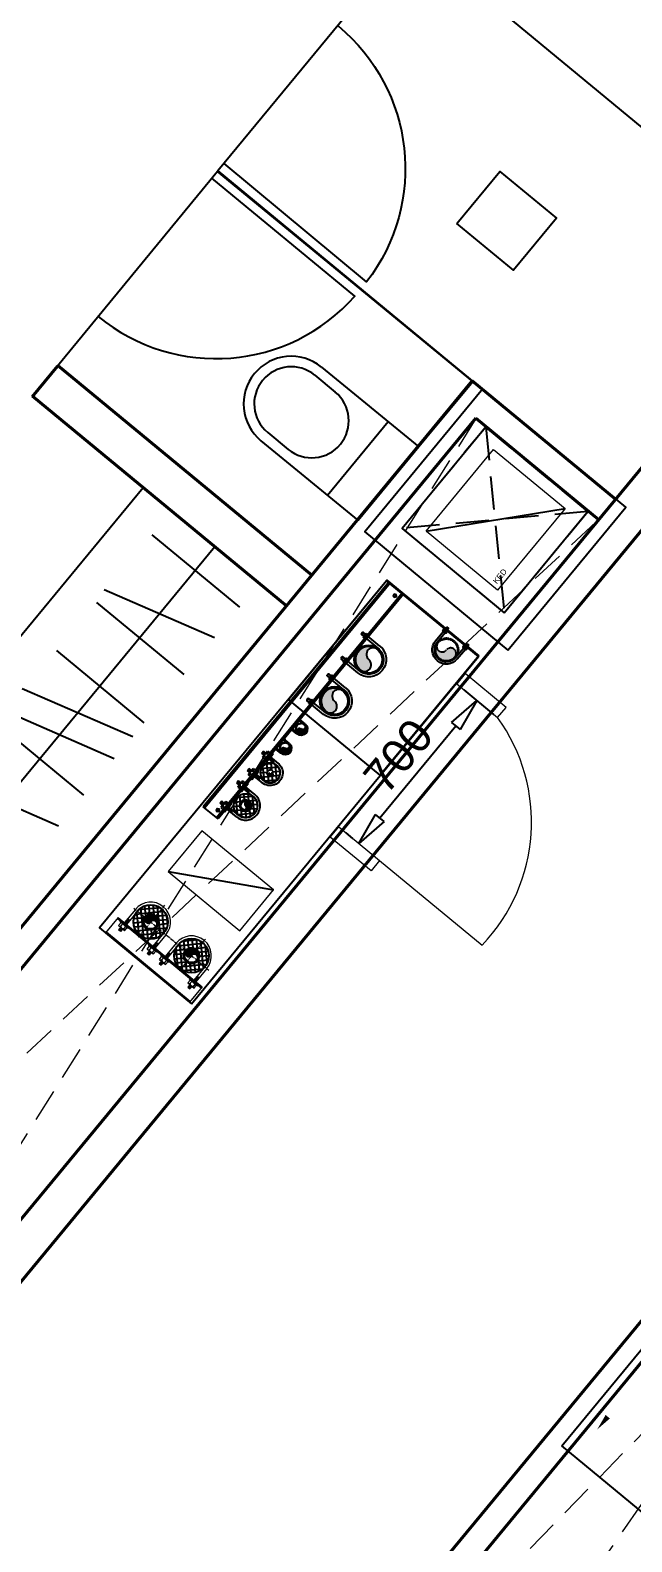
# Model space of a CAD drawing. Header units: millimetres. Extents: x -361681467 to 361175952, y -1292982 to 1550216.
# Drawn here: x -98962 to -96691, y 114625 to 120331 of the extents above; entities that cross this region are included whole.
import ezdxf

# ---------------------------------------------------------------- set-up
doc = ezdxf.new("R2010")
doc.units = ezdxf.units.MM
doc.header["$MEASUREMENT"] = 0
doc.set_wipeout_variables(frame=1)
for name, pattern in [('ACAD_ISO14W100', [24, 12, -3, 0, -3, 0, -3, 0, -3]), ('CENTER', [2, 1.25, -0.25, 0.25, -0.25]), ('COLD_WATER', [10.5, 6.5, -2, 0, -2]), ('HIDDEN', [0.375, 0.25, -0.125]), ('VENT', [3, 2, -1])]:
    doc.linetypes.add(name, pattern=pattern)
for name, color, linetype in [('A-_FURN----_E-_N', 251, 'Continuous'), ('A-DRAIN', 251, 'Continuous'), ('KT-Tuong', 1, 'Continuous'), ('M-CHILLEDWTR-35CHW', 63, 'CHW'), ('M-GENERAL-15', 6, 'Continuous'), ('MEP-00-GENERAL-15', 6, 'Continuous'), ('MEP-H-N-CWATR-50CW', 3, 'COLD_WATER'), ('MEP-H-N-DRAIN-70', 142, 'Continuous'), ('MEP-H-N-FITTING-35', 2, 'Continuous'), ('MEP-H-N-HWATR-50HW', 14, 'HWS'), ('MEP-H-N-HWATR-50HWR', 200, 'ACAD_ISO14W100'), ('MEP-H-N-VENT-35VE', 2, 'VENT'), ('MEP-M-DUCT-15', 6, 'Continuous'), ('MEP-M-DUCT-25', 7, 'Continuous'), ('SPE-MEP-General', 71, 'Continuous'), ('trục hút mùi', 21, 'Continuous'), ('Xref_NT1+NT2_MBDV Cot vach_220729$0$ccu12-Thay', 7, 'Continuous')]:
    doc.layers.add(name, color=color, linetype=linetype)
for name, color, linetype, lineweight in [('khung layout', 8, 'Continuous', 9), ('KT-lomo nuoc', 3, 'HIDDEN', 5), ('KT-Net cat', 1, 'Continuous', 40), ('SPE-MEP-HVAC', 140, 'Continuous', 0), ('SPE-MEP-M-SLAB OPENING', 4, 'Continuous', 0), ('SPE-MEP-M-WALL OPENING', 81, 'Continuous', 0), ('SPE-MEP-Plumbing', 90, 'Continuous', 0)]:
    doc.layers.add(name, color=color, linetype=linetype, lineweight=lineweight)
doc.styles.get("Standard").update_dxf_attribs({"font": 'arial.ttf'})
doc.linetypes.add('CHW', pattern='A,10,-3.4,["CHW",Standard,S=1.8,R=0,X=-2.8,Y=-0.77],-3.4', length=16.8)
doc.linetypes.add('HWS', pattern='A,8.75,-0.785714,["HWS",Standard,S=3,R=0,X=0,Y=-1.5],-10.214286,8.75', length=28.5)
doc.dimstyles.new('SPE-DIM25', dxfattribs={"dimscale": 25, "dimtxt": 2.5, "dimasz": 2.5, "dimexe": 1.25, "dimexo": 0.625, "dimtad": 1, "dimdec": 0, "dimtxsty": 'Standard', "dimcen": 2.5, "dimadec": 0, "dimazin": 0, "dimtfac": 1, "dimtdec": 0, "dimtmove": 0, "dimatfit": 3, "dimldrblk": 'CLOSEDBLANK', "dimfxl": 1, "dimarcsym": 0})
doc.dimstyles.new('SPE-DIM50', dxfattribs={"dimscale": 50, "dimtxt": 2.5, "dimasz": 2.5, "dimexe": 1.25, "dimexo": 0.625, "dimtad": 1, "dimdec": 0, "dimtxsty": 'Standard', "dimblk": 'CLOSEDBLANK', "dimcen": 2.5, "dimadec": 0, "dimazin": 0, "dimtfac": 1, "dimtdec": 0, "dimtmove": 0, "dimatfit": 3, "dimldrblk": 'CLOSEDBLANK', "dimfxl": 1, "dimarcsym": 0})

# ---------------------------------------------------------------- blocks, each defined once
blk = doc.blocks.new('qweewe')
for p, q in [((-226617.6, -3043559.7, 0), (-226617.6, -3043199.7, 0)), ((-226142.6, -3043199.7, 0), (-226617.6, -3043199.7, 0)), ((-226467.6, -3043559.7, 0), (-226467.6, -3043199.7, 0)), ((-226142.6, -3043239.7, 0), (-226242.6, -3043239.7, 0)), ((-226142.6, -3043519.7, 0), (-226242.6, -3043519.7, 0)), ((-226142.6, -3043559.7, 0), (-226617.6, -3043559.7, 0))]:
    blk.add_line(p, q)
for centre, radius, start, end in [((-226142.6, -3043379.7, 0), 180, 270, 90), ((-226242.6, -3043379.7, 0), 140, 90, 270), ((-226142.6, -3043379.7, 0), 140, 270, 90)]:
    blk.add_arc(centre, radius, start, end)
blk = doc.blocks.new('PH6A')
at = {"layer": 'A-_FURN----_E-_N', "color": 8, "ltscale": 5, "extrusion": (-4.26668e-06, 2.18983e-08, 1)}
for p, q in [((683405.7, 585188.6, -6.3), (683265.9, 585593.4, -6.3)), ((683094.1, 585081, -6.3), (682954.3, 585485.8, -6.3)), ((683263.6, 585139.6, -6.3), (683002.4, 585511.6, -6.3)), ((682870.5, 585004.1, -6.3), (682730.8, 585408.9, -6.3)), ((682805.6, 584981.6, -6.3), (682544.4, 585353.6, -6.3)), ((682702.9, 584947.7, -6.3), (682441.7, 585319.8, -6.3)), ((682533.4, 584889.2, -6.3), (682393.7, 585294, -6.3)), ((682391.4, 584840.2, -6.3), (682130.2, 585212.2, -6.3))]:
    blk.add_line(p, q, dxfattribs=at)
at = {"layer": 'A-DRAIN'}
for points, elevation in [([(685912, 585172), (685276.6, 587012.6), (684192.9, 586638.5), (684828.4, 584797.9)], -6.3), ([(684859.5, 585997.7), (685100.3, 586081.5), (685191.5, 585819.3), (684950.6, 585735.5)], 33.2), ([(683330.2, 585764.6), (683559.1, 585101.6), (680720.7, 584121.7), (680491.8, 584784.7)], -6.3)]:
    blk.add_lwpolyline(points, close=True, dxfattribs=dict(at, elevation=elevation))
at = {"layer": 'A-DRAIN', "elevation": -6.3}
for points in [[(684866.1, 586868, -0.403789), (684454.4, 585987.4), (684227.5, 586649.1)], [(683521.5, 586403.8, 0.403789), (684388.8, 585964.8), (684159.1, 586625.5)]]:
    blk.add_lwpolyline(points, format="xyb", dxfattribs=at)
for points in [[(683700.8, 585150.6), (684600.4, 585458.3), (684190.7, 586636.6), (683292.6, 586324.3), (683700.8, 585150.6)], [(680322.7, 584355.3), (683444.6, 585433.1)]]:
    blk.add_lwpolyline(points, dxfattribs=at)
at = {"layer": 'KT-Net cat'}
for p, q in [((686581, 583234.2, -26.7), (680909.7, 581276.2, -26.7)), ((686613.6, 583139.7, -26.7), (681035.1, 581213.7, -26.7))]:
    blk.add_line(p, q, dxfattribs=at)
for points, elevation in [([(683292.6, 586324.3), (683150.8, 586275.3)], -6.3), ([(683700.8, 585150.6), (683295.3, 586325.2)], -6.3), ([(683559.1, 585101.6), (683153.5, 586276.2)], -6.3), ([(680264.5, 583222.2), (687944.5, 585873.7)], -6.3), ([(680171.7, 583031.5), (687993.4, 585731.9)], -6.3), ([(680035.6, 583885.2), (684599.5, 585460.8)], 33.2), ([(684828.4, 584797.9), (684599.5, 585460.8)], -6.3), ([(680068.2, 583790.7), (684537.6, 585333.7)], 33.2), ([(684733.8, 584765.2), (684537.6, 585333.7)], -6.3)]:
    blk.add_lwpolyline(points, dxfattribs=dict(at, elevation=elevation))
at = {"layer": 'A-DRAIN', "rotation": 109.172082803578}
blk.add_blockref('qweewe', (-2264878.5, -200123.1, -6.3), dxfattribs=at)
blk = doc.blocks.new('*U400')
at = {"layer": 'KT-lomo nuoc', "ltscale": 500}
for p, q in [((382.1, 462.6), (3546.9, -2929.1)), ((3929, -2466.4), (0, 0))]:
    blk.add_line(p, q, dxfattribs=at)
blk.add_lwpolyline([(382.1, 462.6), (3929, -2466.4), (3546.9, -2929.1), (0, 0)], close=True, dxfattribs=at)
blk = doc.blocks.new('*U401')
at = {"layer": 'KT-lomo nuoc', "ltscale": 500}
for p, q in [((318.4, 385.5), (4626.4, -3820.5)), ((4944.8, -3435), (0, 0))]:
    blk.add_line(p, q, dxfattribs=at)
blk.add_lwpolyline([(318.4, 385.5), (4944.8, -3435), (4626.4, -3820.5), (0, 0)], close=True, dxfattribs=at)
blk = doc.blocks.new('*U413')
at = {"linetype": 'HIDDEN', "ltscale": 500}
for p, q in [((454, 200), (201.6, -457.6)), ((655.5, -257.6), (0, 0))]:
    blk.add_line(p, q, dxfattribs=at)
blk.add_lwpolyline([(454, 200), (655.5, -257.6), (201.6, -457.6), (0, 0)], close=True, dxfattribs=at)
blk = doc.blocks.new('A$C16B9592A')
at = {"layer": 'KT-lomo nuoc', "linetype": 'HIDDEN', "xscale": -0.9999999999999997, "rotation": 10.8976534755902}
for name, p in [('*U400', (-18720, -18019.2, 20.4)), ('*U401', (-15820.2, -18668, 59.9))]:
    blk.add_blockref(name, p, dxfattribs=at)
at = {"layer": 'trục hút mùi', "linetype": 'HIDDEN', "ltscale": 1000, "xscale": -1, "rotation": 254.2212213649985}
blk.add_blockref('*U413', (-19076, -18370.7, 20.3), dxfattribs=at)
blk = doc.blocks.new('*U386')
at = {"color": 0}
blk.add_lwpolyline([(0, 0), (350, 0), (350, 200), (0, 200)], close=True, dxfattribs=at)
at = {"layer": 'MEP-M-DUCT-15'}
for points in [[(50, 50), (50, 150), (150, 50), (50, 50)], [(300, 150), (50, 150), (150, 50), (300, 150)]]:
    blk.add_solid(points, dxfattribs=at)
at = {"layer": 'MEP-M-DUCT-25'}
blk.add_line((0, 0), (350, 200), dxfattribs=at)
blk = doc.blocks.new('*U394')
at = {"color": 0, "linetype": 'Continuous'}
for p, q in [((-6.5, 3.8), (0, 7.5)), ((-6.5, -3.8), (-6.5, 3.8)), ((6.5, 3.8), (0, 7.5)), ((6.5, -3.8), (6.5, 3.8)), ((-6.5, -3.8), (0, -7.5)), ((6.5, -3.8), (0, -7.5))]:
    blk.add_line(p, q, dxfattribs=at)
for radius in [6.5, 3.4]:
    blk.add_circle((0, 0), radius, dxfattribs=at)
blk.add_arc((0, 0), 4, 250, 160, dxfattribs=at)
blk = doc.blocks.new('*U384')
at = {"layer": 'MEP-00-GENERAL-15'}
for p, q in [((-1800, 0), (-700, 0)), ((-1800, 0), (-1800, -72.2)), ((-700, 0), (-700, -72.2)), ((-1800, -7.2), (-700, -7.2)), ((-1800, -65), (-700, -65)), ((-1800, -72.2), (-700, -72.2))]:
    blk.add_line(p, q, dxfattribs=at)
at = {"layer": 'khung layout', "xscale": -1, "rotation": 270}
for p in [(-1775, -21.9), (-725, -21.9)]:
    blk.add_blockref('*U394', p, dxfattribs=at)
blk = doc.blocks.new('nut3f')
at = {"linetype": 'Continuous'}
for p, q in [((3.9, 14.7), (3, 13.1)), ((14.9, 7.5), (4.1, 7.5)), ((3.9, -14.7), (3, -13.1)), ((14.9, -7.5), (4.1, -7.5))]:
    blk.add_line(p, q, dxfattribs=at)
blk.add_lwpolyline([(0, -16.5), (3, -16.5), (3, 16.5), (0, 16.5)], close=True)
for points in [[(4.1, 15, 0.295391), (4.1, 7.5, 0.147477), (4.1, -7.5, 0.295391), (4.1, -15)], [(14.9, -15, 0.295391), (14.9, -7.5, 0.147477), (14.9, 7.5, 0.295391), (14.9, 15, 0.295391)]]:
    blk.add_lwpolyline(points, format="xyb", dxfattribs=at)
for points in [[(3, -13.1), (3, 13.1)], [(4.1, 15), (14.9, 15)], [(15.1, 14.7), (16, 13.1), (16, -13.1), (15.1, -14.7)], [(16, -13.1), (16, 13.1)], [(14.9, -15), (4.1, -15)]]:
    blk.add_lwpolyline(points, dxfattribs=at)
blk = doc.blocks.new('A$C7E1B1627')
for p, q in [((5.4, 9.9, 0), (5.4, -3.5, 0)), ((15.6, 9.9, 0), (5.4, 9.9, 0)), ((6.4, 9.9, 0), (6.4, -3.5, 0)), ((14.5, 9.9, 0), (14.5, -3.5, 0)), ((15.6, -3.5, 0), (15.6, 9.9, 0)), ((5.4, -3.5, 0), (15.6, -3.5, 0)), ((6.9, -5, 0), (5.4, -3.5, 0)), ((5.4, -3.5, 0), (15.6, -3.5, 0)), ((14, -5, 0), (6.9, -5, 0)), ((15.6, -3.5, 0), (14, -5, 0))]:
    blk.add_line(p, q)
at = {"xscale": 0.6346153849304894, "yscale": 0.6350852196133432, "zscale": 0.6346153849304894, "rotation": 270}
blk.add_blockref('nut3f', (10.5, 20, 0), dxfattribs=at)
blk = doc.blocks.new('M80')
at = {"extrusion": (0, 0, -1)}
for p, q in [((0, 53.4), (-48, 53.4)), ((0, 45.2), (-48, 45.2)), ((0, -45.2), (-48, -45.2)), ((0, -53.4), (-48, -53.4))]:
    blk.add_line(p, q, dxfattribs=at)
for radius in [53.4, 45.2]:
    blk.add_arc((0, 0), radius, 90, 270, dxfattribs=at)
at = {"extrusion": (0, 0, -1), "xscale": -0.8181818181818181, "yscale": 0.8181818181818181, "zscale": 0.8181818181818181, "rotation": 89.99999494931724}
blk.add_blockref('A$C7E1B1627', (64.3, 57.9, 0), dxfattribs=at)
at = {"xscale": -0.8181818181818181, "yscale": 0.8181818181818181, "zscale": -0.8181818181818181, "rotation": 270.0000050506828}
blk.add_blockref('A$C7E1B1627', (-64.3, -57.9, 0), dxfattribs=at)
blk = doc.blocks.new('A$C2E6932DA')
blk.add_wipeout([(55.2, 0), (54.8, -6.9), (53.5, -13.7), (51.4, -20.3), (48.4, -26.6), (44.7, -32.5), (40.3, -37.8), (35.2, -42.6), (29.6, -46.6), (23.5, -50), (17.1, -52.5), (10.4, -54.3), (3.5, -55.1), (-3.5, -55.1), (-10.4, -54.3), (-17.1, -52.5), (-23.5, -50), (-29.6, -46.6), (-35.2, -42.6), (-40.3, -37.8), (-44.7, -32.5), (-48.4, -26.6), (-51.4, -20.3), (-53.5, -13.7), (-54.8, -6.9), (-55.2, 0), (-54.8, 6.9), (-53.5, 13.7), (-51.4, 20.3), (-48.4, 26.6), (-44.7, 32.5), (-40.3, 37.8), (-35.2, 42.6), (-29.6, 46.6), (-23.5, 50), (-17.1, 52.5), (-10.4, 54.3), (-3.5, 55.1), (3.5, 55.1), (10.4, 54.3), (17.1, 52.5), (23.5, 50), (29.6, 46.6), (35.2, 42.6), (40.3, 37.8), (44.7, 32.5), (48.4, 26.6), (51.4, 20.3), (53.5, 13.7), (54.8, 6.9)])
h = blk.add_hatch(color=256)
edge = h.paths.add_edge_path()
edge.add_arc((25.4, 0), 25.4, 0, 180)
edge.add_arc((-25.4, 0), 25.4, -180, 0, ccw=False)
edge.add_arc((0, 0), 50.8, 0, 180, ccw=False)
for radius in [55.2, 50.8]:
    blk.add_circle((0, 0), radius)
for centre, radius, start, end in [((0, 0), 50.8, 0, 180), ((25.4, 0), 25.4, 0, 180), ((-25.4, 0), 25.4, 180, 0)]:
    blk.add_arc(centre, radius, start, end)
blk = doc.blocks.new('Pipe-DN32')
for points in [[(-98, -50, 0.414214), (-80, -68), (-80, -50, -1)], [(-62, -50, 1), (-80, -50)], [(-62, -50), (-80, -50), (-80, -68, 0.414214)]]:
    blk.add_hatch(color=256).paths.add_polyline_path(points)
at = {"layer": 'M-GENERAL-15'}
h = blk.add_hatch(dxfattribs=at)
h.set_pattern_fill('ANSI37', color=256, scale=5, style=0)
h.set_pattern_definition([(45, (520, 1422.5), (-11.22532, 11.22532), []), (135, (520, 1422.5), (-11.22532, -11.22532), [])])
edge = h.paths.add_edge_path()
edge.add_arc((-80, -50), 45, 0, 360)
edge = h.paths.add_edge_path(flags=17)
edge.add_arc((-80, -50), 22.5, 0, 360)
for radius in [22.5, 18]:
    blk.add_circle((-80, -50), radius)
for centre, start, end in [((-89, -50), 180, 0), ((-71, -50), 0, 180)]:
    blk.add_arc(centre, 9, start, end)
at = {"layer": 'M-CHILLEDWTR-35CHW'}
blk.add_circle((-80, -50), 45, dxfattribs=at)
at = {"layer": 'MEP-H-N-FITTING-35'}
for p, q in [((-150, 2.5), (-150, -5)), ((-110, 2.5), (-150, 2.5)), ((-145, 17.5), (-145, 2.5)), ((-115, 17.5), (-145, 17.5)), ((-137.5, 2.5), (-137.5, 12.4)), ((-125, 30), (-135, 30)), ((-135, 17.5), (-135, 30)), ((-125, 25.8), (-135, 25.8)), ((-125, 21.7), (-135, 21.7)), ((-125, 17.5), (-125, 30)), ((-122.5, 2.5), (-122.5, 12.4)), ((-115, 17.5), (-115, 2.5)), ((-110, 2.5), (-110, -5)), ((-50, 2.5), (-50, -5)), ((-10, 2.5), (-50, 2.5)), ((-45, 17.5), (-45, 2.5)), ((-15, 17.5), (-45, 17.5)), ((-37.5, 2.5), (-37.5, 12.4)), ((-25, 30), (-35, 30)), ((-35, 17.5), (-35, 30)), ((-25, 25.8), (-35, 25.8)), ((-25, 21.7), (-35, 21.7)), ((-25, 17.5), (-25, 30)), ((-22.5, 2.5), (-22.5, 12.4)), ((-15, 17.5), (-15, 2.5)), ((-10, 2.5), (-10, -5)), ((-110, -5), (-150, -5)), ((-135, -50), (-135, -4.6)), ((-125, -7.6), (-135, -7.6)), ((-125, -12.1), (-135, -12.1)), ((-125, -16.6), (-135, -16.6)), ((-125, -21.1), (-135, -21.1)), ((-125, -24.6), (-135, -24.6)), ((-125, -50), (-125, -4.6)), ((-10, -5), (-50, -5)), ((-35, -50), (-35, -4.6)), ((-25, -7.6), (-35, -7.6)), ((-25, -12.1), (-35, -12.1)), ((-25, -16.6), (-35, -16.6)), ((-25, -21.1), (-35, -21.1)), ((-25, -24.6), (-35, -24.6)), ((-25, -50), (-25, -4.6))]:
    blk.add_line(p, q, dxfattribs=at)
for centre, radius, start, end in [((-144.1, 10.7), 6.83, 14.3721, 97.4324), ((-130, 9.4), 8.08, 21.8045, 158.1955), ((-115.9, 10.7), 6.83, 82.5676, 165.6279), ((-44.1, 10.7), 6.83, 14.3721, 97.4324), ((-30, 9.4), 8.08, 21.8045, 158.1955), ((-15.9, 10.7), 6.83, 82.5676, 165.6279), ((-80, -50), 55, 180, 0), ((-80, -50), 45, 180, 0)]:
    blk.add_arc(centre, radius, start, end, dxfattribs=at)
blk = doc.blocks.new('*U392')
blk.add_blockref('Pipe-DN32', (172.5, 5))
blk = doc.blocks.new('Pipe-DN20')
for points in [[(-80, -38.5, -0.908893), (-90.5, -38.5, 0.386545), (-80, -48)], [(-69.5, -38.5, 0.908893), (-80, -38.5)], [(-69.5, -38.5), (-80, -38.5), (-80, -48, 0.386545)]]:
    blk.add_hatch(color=256).paths.add_polyline_path(points)
at = {"layer": 'M-GENERAL-15'}
h = blk.add_hatch(dxfattribs=at)
h.set_pattern_fill('ANSI37', color=256, scale=5, style=0)
h.set_pattern_definition([(45, (520, 1435), (-11.22532, 11.22532), []), (135, (520, 1435), (-11.22532, -11.22532), [])])
edge = h.paths.add_edge_path()
edge.add_arc((-80, -37.5), 37.5, 0, 360)
edge = h.paths.add_edge_path(flags=17)
edge.add_arc((-80, -37.5), 12.5, 0, 360)
for radius in [12.5, 10.5]:
    blk.add_circle((-80, -37.5), radius)
for centre, start, end in [((-85.2, -38), 185.465, 354.535), ((-74.8, -39), 5.465, 174.535)]:
    blk.add_arc(centre, 5.25, start, end)
at = {"layer": 'M-CHILLEDWTR-35CHW'}
blk.add_circle((-80, -37.5), 37.5, dxfattribs=at)
at = {"layer": 'MEP-H-N-FITTING-35'}
for p, q in [((-142.5, 7.5), (-142.5, 0)), ((-102.5, 0), (-142.5, 0)), ((-137.5, 22.5), (-137.5, 7.5)), ((-130, 7.5), (-130, 17.4)), ((-117.5, 35), (-127.5, 35)), ((-127.5, 22.5), (-127.5, 35)), ((-117.5, 30.8), (-127.5, 30.8)), ((-117.5, 26.7), (-127.5, 26.7)), ((-127.5, -38.5), (-127.5, 0)), ((-117.5, 22.5), (-117.5, 35)), ((-117.5, -38.5), (-117.5, 0)), ((-115, 7.5), (-115, 17.4)), ((-107.5, 22.5), (-107.5, 7.5)), ((-102.5, 7.5), (-102.5, 0)), ((-57.5, 7.5), (-57.5, 0)), ((-17.5, 0), (-57.5, 0)), ((-52.5, 22.5), (-52.5, 7.5)), ((-45, 7.5), (-45, 17.4)), ((-32.5, 35), (-42.5, 35)), ((-42.5, 22.5), (-42.5, 35)), ((-32.5, 30.8), (-42.5, 30.8)), ((-32.5, 26.7), (-42.5, 26.7)), ((-42.5, -38.5), (-42.5, 0)), ((-32.5, 22.5), (-32.5, 35)), ((-32.5, -38.5), (-32.5, 0)), ((-30, 7.5), (-30, 17.4)), ((-22.5, 22.5), (-22.5, 7.5)), ((-17.5, 7.5), (-17.5, 0)), ((-117.5, -2.6), (-127.5, -2.6)), ((-117.5, -7.1), (-127.5, -7.1)), ((-117.5, -11.6), (-127.5, -11.6)), ((-117.5, -16.1), (-127.5, -16.1)), ((-117.5, -19.6), (-127.5, -19.6)), ((-32.5, -2.6), (-42.5, -2.6)), ((-32.5, -7.1), (-42.5, -7.1)), ((-32.5, -11.6), (-42.5, -11.6)), ((-32.5, -16.1), (-42.5, -16.1)), ((-32.5, -19.6), (-42.5, -19.6))]:
    blk.add_line(p, q, dxfattribs=at)
at = {"layer": 'MEP-H-N-FITTING-35', "linetype": 'Continuous'}
for p, q in [((-102.5, 7.5), (-142.5, 7.5)), ((-107.5, 22.5), (-137.5, 22.5)), ((-17.5, 7.5), (-57.5, 7.5)), ((-22.5, 22.5), (-52.5, 22.5))]:
    blk.add_line(p, q, dxfattribs=at)
at = {"layer": 'MEP-H-N-FITTING-35'}
for centre, radius, start, end in [((-136.6, 15.8), 6.83, 14.3721, 97.4324), ((-122.5, 14.4), 8.08, 21.8045, 158.1955), ((-108.4, 15.8), 6.83, 82.5676, 165.6279), ((-51.6, 15.8), 6.83, 14.3721, 97.4324), ((-37.5, 14.4), 8.08, 21.8045, 158.1955), ((-23.4, 15.8), 6.83, 82.5676, 165.6279), ((-80, -37.5), 47.5, 178.678, 1.322), ((-80, -37.5), 37.5, 178.5121, 1.4879)]:
    blk.add_arc(centre, radius, start, end, dxfattribs=at)
blk = doc.blocks.new('*U389')
blk.add_blockref('Pipe-DN20', (170, 0))
blk = doc.blocks.new('m110')
at = {"extrusion": (0, 0, -1)}
for p, q in [((0, 65.2), (-59.1, 65.2)), ((0, 55.2), (-59.1, 55.2)), ((0, -55.2), (-59.1, -55.2)), ((0, -65.2), (-59.1, -65.2))]:
    blk.add_line(p, q, dxfattribs=at)
for radius in [65.3, 55.2]:
    blk.add_arc((0, 0), radius, 90, 270, dxfattribs=at)
at = {"zscale": -1, "rotation": 269.9999949493172}
blk.add_blockref('A$C7E1B1627', (-79.1, 70.7, 0), dxfattribs=at)
at = {"extrusion": (0, 0, -1), "rotation": 90.00000505068277}
blk.add_blockref('A$C7E1B1627', (79.1, -70.7, 0), dxfattribs=at)
blk = doc.blocks.new('CHILLED-DN50')
at = {"layer": 'M-CHILLEDWTR-35CHW'}
for points in [[(-100, -70), (-74, -70, 1)], [(100, -70), (126, -70, 1)], [(-100, -96), (-100, -70, -1), (-126, -70, 0.414214)], [(-100, -96, 0.414214), (-74, -70), (-100, -70)], [(74, -70, 1), (100, -70), (100, -96, -0.414214)], [(100, -96, 0.414214), (126, -70), (100, -70)]]:
    blk.add_hatch(color=256, dxfattribs=at).paths.add_polyline_path(points)
at = {"layer": 'M-GENERAL-15'}
h = blk.add_hatch(dxfattribs=at)
h.set_pattern_fill('ANSI37', color=256, scale=5, style=0)
h.set_pattern_definition([(45, (500, 1402.5), (-11.22532, 11.22532), []), (135, (500, 1402.5), (-11.22532, -11.22532), [])])
edge = h.paths.add_edge_path()
edge.add_arc((-100, -70), 65, 0, 360)
edge = h.paths.add_edge_path(flags=17)
edge.add_arc((-100, -70), 30, 0, 360)
h = blk.add_hatch(dxfattribs=at)
h.set_pattern_fill('ANSI37', color=256, scale=5, style=0)
h.set_pattern_definition([(135, (-500, 1402.5), (11.22532, 11.22532), []), (45, (-500, 1402.5), (11.22532, -11.22532), [])])
edge = h.paths.add_edge_path()
edge.add_arc((100, -70), 65, 0, 360)
edge = h.paths.add_edge_path(flags=17)
edge.add_arc((100, -70), 30, 0, 360)
for p, q in [((205, 70), (-205, 70)), ((-205, -5), (-205, 70)), ((205, 65), (-205, 65)), ((205, -5), (205, 70)), ((205, 0), (-205, 0)), ((-190, 2.9), (-190, 0.4)), ((-150, 2.9), (-190, 2.9)), ((-185, 17.9), (-185, 2.9)), ((-155, 17.9), (-185, 17.9)), ((-177.5, 2.9), (-177.5, 12.8)), ((-165, 30.4), (-175, 30.4)), ((-175, 17.9), (-175, 30.4)), ((-165, 26.1), (-175, 26.1)), ((-165, 22.1), (-175, 22.1)), ((-165, 17.9), (-165, 30.4)), ((-162.5, 2.9), (-162.5, 12.8)), ((-155, 17.9), (-155, 2.9)), ((-150, 2.9), (-150, 0.4)), ((-50, 2.9), (-50, 0.4)), ((-10, 2.9), (-50, 2.9)), ((-45, 17.9), (-45, 2.9)), ((-15, 17.9), (-45, 17.9)), ((-37.5, 2.9), (-37.5, 12.8)), ((-25, 30.4), (-35, 30.4)), ((-35, 17.9), (-35, 30.4)), ((-25, 26.1), (-35, 26.1)), ((-25, 22.1), (-35, 22.1)), ((-25, 17.9), (-25, 30.4)), ((-22.5, 2.9), (-22.5, 12.8)), ((-15, 17.9), (-15, 2.9)), ((-10, 2.9), (-10, 0.4)), ((10, 2.9), (10, 0.4)), ((10, 2.9), (50, 2.9)), ((15, 17.9), (15, 2.9)), ((15, 17.9), (45, 17.9)), ((22.5, 2.9), (22.5, 12.8)), ((25, 30.4), (35, 30.4)), ((25, 17.9), (25, 30.4)), ((25, 26.1), (35, 26.1)), ((25, 22.1), (35, 22.1)), ((35, 17.9), (35, 30.4)), ((37.5, 2.9), (37.5, 12.8)), ((45, 17.9), (45, 2.9)), ((50, 2.9), (50, 0.4)), ((150, 2.9), (150, 0.4)), ((150, 2.9), (190, 2.9)), ((155, 17.9), (155, 2.9)), ((155, 17.9), (185, 17.9)), ((162.5, 2.9), (162.5, 12.8)), ((165, 30.4), (175, 30.4)), ((165, 17.9), (165, 30.4)), ((165, 26.1), (175, 26.1)), ((165, 22.1), (175, 22.1)), ((175, 17.9), (175, 30.4)), ((177.5, 2.9), (177.5, 12.8)), ((185, 17.9), (185, 2.9)), ((190, 2.9), (190, 0.4)), ((205, -5), (-205, -5)), ((-175, -70), (-175, -5)), ((-165, -7.2), (-175, -7.2)), ((-165, -11.7), (-175, -11.7)), ((-165, -16.2), (-175, -16.2)), ((-165, -20.7), (-175, -20.7)), ((-165, -24.2), (-175, -24.2)), ((-165, -70), (-165, -5)), ((-35, -70), (-35, -5)), ((-25, -7.2), (-35, -7.2)), ((-25, -11.7), (-35, -11.7)), ((-25, -16.2), (-35, -16.2)), ((-25, -20.7), (-35, -20.7)), ((-25, -24.2), (-35, -24.2)), ((-25, -70), (-25, -5)), ((25, -70), (25, -5)), ((25, -7.2), (35, -7.2)), ((25, -11.7), (35, -11.7)), ((25, -16.2), (35, -16.2)), ((25, -20.7), (35, -20.7)), ((25, -24.2), (35, -24.2)), ((35, -70), (35, -5)), ((165, -70), (165, -5)), ((165, -7.2), (175, -7.2)), ((165, -11.7), (175, -11.7)), ((165, -16.2), (175, -16.2)), ((165, -20.7), (175, -20.7)), ((165, -24.2), (175, -24.2)), ((175, -70), (175, -5))]:
    blk.add_line(p, q)
at = {"color": 8, "linetype": 'CENTER', "ltscale": 10}
for p, q in [((-100, -152), (-100, 3.5)), ((100, -152), (100, 3.5)), ((182.8, -70), (-184.5, -70))]:
    blk.add_line(p, q, dxfattribs=at)
for centre, radius, start, end in [((-184.1, 11.1), 6.83, 14.3721, 97.4324), ((-170, 9.8), 8.08, 21.8045, 158.1955), ((-155.9, 11.1), 6.83, 82.5676, 165.6279), ((-44.1, 11.1), 6.83, 14.3721, 97.4324), ((-30, 9.8), 8.08, 21.8045, 158.1955), ((-15.9, 11.1), 6.83, 82.5676, 165.6279), ((15.9, 11.1), 6.83, 14.3721, 97.4324), ((30, 9.8), 8.08, 21.8045, 158.1955), ((44.1, 11.1), 6.83, 82.5676, 165.6279), ((155.9, 11.1), 6.83, 14.3721, 97.4324), ((170, 9.8), 8.08, 21.8045, 158.1955), ((184.1, 11.1), 6.83, 82.5676, 165.6279), ((-100, -70), 75, 180, 0), ((100, -70), 75, 180, 0)]:
    blk.add_arc(centre, radius, start, end)
at = {"color": 2}
for centre, start, end in [((-87, -70), 0, 180), ((113, -70), 0, 180), ((-113, -70), 180, 0), ((87, -70), 180, 0)]:
    blk.add_arc(centre, 13, start, end, dxfattribs=at)
at = {"layer": 'M-CHILLEDWTR-35CHW'}
for centre, radius in [((-100, -70), 65), ((-100, -70), 30), ((-100, -70), 26), ((100, -70), 65), ((100, -70), 30), ((100, -70), 26)]:
    blk.add_circle(centre, radius, dxfattribs=at)
blk = doc.blocks.new('*U387')
blk.add_blockref('CHILLED-DN50', (205, 5))
blk = doc.blocks.new('*U352')
at = {"color": 0}
blk.add_lwpolyline([(0, 0), (400, 0), (400, 350), (0, 350)], close=True, dxfattribs=at)
at = {"layer": 'MEP-M-DUCT-15'}
for points in [[(50, 50), (50, 300), (150, 200), (50, 50)], [(350, 300), (50, 300), (150, 200), (350, 300)]]:
    blk.add_solid(points, dxfattribs=at)
at = {"layer": 'MEP-M-DUCT-25'}
blk.add_line((0, 0), (400, 350), dxfattribs=at)
blk = doc.blocks.new('A$C3AE13516')
at = {"layer": 'SPE-MEP-General'}
for points in [[(-100, -600), (600, -600), (600, 100), (-100, 100)], [(0, -500), (500, -500), (500, 0), (0, 0)]]:
    blk.add_lwpolyline(points, close=True, dxfattribs=at)
at = {"layer": 'SPE-MEP-M-WALL OPENING', "color": 1, "xscale": -1, "rotation": 179.9895041423619}
blk.add_blockref('*U352', (50, -76.8), dxfattribs=at)
at = {"layer": 'SPE-MEP-M-WALL OPENING', "color": 1, "insert": (64.6, -410.8, 0), "char_height": 21.77, "attachment_point": 7, "rotation": 359.979}
blk.add_mtext_dynamic_manual_height_columns('KED', width=18.102, gutter_width=108866.8, heights=[0], dxfattribs=at)
blk = doc.blocks.new('_ClosedBlank')
at = {"linetype": 'ByBlock', "lineweight": -2}
for p, q in [((-1, 0.167), (0, 0)), ((-1, 0.167), (-1, -0.167)), ((0, 0), (-1, -0.167))]:
    blk.add_line(p, q, dxfattribs=at)
blk = doc.blocks.new('*D397')
at = {"layer": 'Defpoints', "color": 0, "transparency": 16777216}
for p in [(-19407.3, 1748.1, 0), (-18707.3, 1749.5), (-18707.3, 1634.7, 0)]:
    blk.add_point(p, dxfattribs=at)
at = {"layer": 'SPE-MEP-Plumbing', "color": 0, "lineweight": -2, "transparency": 16777216}
for p, q in [((-19407.3, 1779.4), (-19407.3, 1812)), ((-18707.3, 1666), (-18707.3, 1812)), ((-19282.3, 1749.5), (-18832.3, 1749.5))]:
    blk.add_line(p, q, dxfattribs=at)
at = {"layer": 'SPE-MEP-Plumbing', "color": 0, "lineweight": -2, "transparency": 16777216, "xscale": 125, "yscale": 125, "zscale": 125, "rotation": 180}
blk.add_blockref('_ClosedBlank', (-19407.3, 1749.5), dxfattribs=at)
at = {"layer": 'SPE-MEP-Plumbing', "color": 0, "lineweight": -2, "transparency": 16777216, "xscale": 125, "yscale": 125, "zscale": 125}
blk.add_blockref('_ClosedBlank', (-18707.3, 1749.5), dxfattribs=at)
at = {"layer": 'SPE-MEP-Plumbing', "color": 0, "transparency": 16777216, "insert": (-19057.3, 1844.6), "char_height": 125, "attachment_point": 5}
blk.add_mtext('700', dxfattribs=at)
blk = doc.blocks.new('*D379')
at = {"layer": 'Defpoints', "color": 0, "transparency": 16777216}
for p in [(-2150.4, 278.1, 0), (-200.1, 278.1), (-200.1, 162.3)]:
    blk.add_point(p, dxfattribs=at)
at = {"layer": 'SPE-MEP-HVAC', "color": 0, "lineweight": -2, "transparency": 16777216}
for p, q in [((-2150.4, 262.5), (-2150.4, 131.1)), ((-200.1, 262.4), (-200.1, 131.1)), ((-2087.9, 162.3), (-262.6, 162.3))]:
    blk.add_line(p, q, dxfattribs=at)
at = {"layer": 'SPE-MEP-HVAC', "color": 0, "transparency": 16777216}
for points in [[(-2087.9, 172.8), (-2087.9, 151.9), (-2150.4, 162.3)], [(-262.6, 172.8), (-262.6, 151.9), (-200.1, 162.3)]]:
    blk.add_solid(points, dxfattribs=at)
at = {"layer": 'SPE-MEP-HVAC', "color": 0, "transparency": 16777216, "insert": (-1175.3, 209.9), "char_height": 62.5, "attachment_point": 5}
blk.add_mtext('1950', dxfattribs=at)
blk = doc.blocks.new('A$C290F11E9')
at = {"layer": 'SPE-MEP-General', "elevation": 0}
blk.add_lwpolyline([(-2283, 98.6), (1801.9, 98.9), (1801.9, 548.9), (-2283, 548.9)], close=True, dxfattribs=at)
at = {"layer": 'SPE-MEP-HVAC'}
dim = blk.add_linear_dim(base=(-200.1, 162.3, 0), p1=(-2150.4, 278.1, 0), p2=(-200.1, 278.1, 0), dimstyle='SPE-DIM25', dxfattribs=at)
dim.commit()
dim.dimension.update_dxf_attribs({"geometry": '*D379', "text_midpoint": (-1175.3, 209.9, 0)})
blk = doc.blocks.new('A$C37EB1297')
at = {"layer": 'SPE-MEP-Plumbing'}
blk.add_line((-19407.3, 1648.1, 0), (-19407.3, 1146.1, 0), dxfattribs=at)
at = {"layer": 'SPE-MEP-Plumbing', "elevation": 0}
for points in [[(-19457.3, 1848.1), (-19407.3, 1848.1), (-19407.3, 1648.1), (-19457.3, 1648.1)], [(-18657.3, 1848.1), (-18707.3, 1848.1), (-18707.3, 1648.1), (-18657.3, 1648.1)]]:
    blk.add_lwpolyline(points, close=True, dxfattribs=at)
at = {"layer": 'SPE-MEP-Plumbing'}
blk.add_arc((-19357.6, 1815.8, 0), 671.5, 265.7532, 345.5438, dxfattribs=at)
at = {"extrusion": (1.11651e-20, 1.41421e-16, -1), "xscale": -1, "rotation": 180.0045233651851}
blk.add_blockref('*U384', (20374.4, 2218.4, 0), dxfattribs=at)
at = {"layer": 'MEP-H-N-FITTING-35', "rotation": 269.995432882547}
for p in [(-19050.9, 2162.2, 0), (-19050.9, 2162.2, 0), (-18847.6, 2162.2, 0), (-18847.6, 2162.2, 0)]:
    blk.add_blockref('m110', p, dxfattribs=at)
at = {"layer": 'MEP-H-N-FITTING-35', "extrusion": (-6.62142e-09, 2.4718e-08, 1), "xscale": 0.4645550527903617, "yscale": 0.4645550527903617, "zscale": 0.4645550527903617, "rotation": 269.9969742462927}
for p in [(-19307.5, 2193.3, 0), (-19212.6, 2193.3, 0)]:
    blk.add_blockref('M80', p, dxfattribs=at)
at = {"layer": 'MEP-H-N-HWATR-50HW', "rotation": 359.995476634815}
blk.add_blockref('*U392', (-19661.6, 2215, 0), dxfattribs=at)
at = {"layer": 'MEP-H-N-VENT-35VE', "linetype": 'Continuous', "extrusion": (7.07051e-17, -7.07163e-17, -1), "xscale": -0.8189338235294098, "yscale": 0.8189338235294104, "zscale": -0.8189338235294098, "rotation": 270.0044796129169}
blk.add_blockref('A$C2E6932DA', (18633.6, 1959.6, 0), dxfattribs=at)
at = {"layer": 'SPE-MEP-HVAC', "color": 1}
blk.add_blockref('A$C3AE13516', (-18386.3, 2380.8, 0), dxfattribs=at)
at = {"layer": 'SPE-MEP-HVAC', "color": 1, "xscale": -1, "rotation": 180}
blk.add_blockref('A$C290F11E9', (-18389.8, -190.5, 0), dxfattribs=at)
at = {"layer": 'SPE-MEP-M-SLAB OPENING', "rotation": 89.99547663481498}
blk.add_blockref('*U387', (-20201.3, 1861.6, 0), dxfattribs=at)
at = {"layer": 'SPE-MEP-M-WALL OPENING', "color": 1, "rotation": 269.9954766348149}
blk.add_blockref('*U386', (-19947.5, 2236.6, 0), dxfattribs=at)
at = {"layer": 'MEP-H-N-CWATR-50CW', "extrusion": (6.62142e-09, -2.4718e-08, -1), "xscale": 0.3799653488124044, "yscale": 0.3799653488124044, "zscale": -0.3799653488123943, "rotation": 180.0030257537066}
blk.add_blockref('A$C2E6932DA', (19307.5, 2193.3, 0), dxfattribs=at)
at = {"layer": 'MEP-H-N-DRAIN-70', "ltscale": 0.1, "extrusion": (7.07163e-17, 7.07051e-17, -1), "xscale": -0.9950657894736827, "yscale": 0.9950657894736831, "zscale": -0.9950657894736827, "rotation": 0.004479612349295149}
for p in [(19051.5, 2162.2, 0), (18848.1, 2162.2, 0)]:
    blk.add_blockref('A$C2E6932DA', p, dxfattribs=at)
at = {"layer": 'MEP-H-N-FITTING-35', "xscale": 1.001248789687267, "yscale": 1.001248789687267, "zscale": 1.001248789687267, "rotation": 179.9955203870828}
blk.add_blockref('M80', (-18633.6, 1959.7, 0), dxfattribs=at)
at = {"layer": 'SPE-MEP-Plumbing'}
dim = blk.add_linear_dim(base=(-18707.3, 1749.5, 0), p1=(-19407.3, 1748.1, 0), p2=(-18707.3, 1634.7, 0), dimstyle='SPE-DIM50', dxfattribs=at)
dim.commit()
dim.dimension.update_dxf_attribs({"geometry": '*D397', "text_midpoint": (-19057.3, 1844.6, 0)})
at = {"elevation": 0}
blk.add_lwpolyline([(-18573.3, 1850.9), (-19157, 1850.9), (-19157, 2300.8), (-18573.3, 2300.8)], close=True, dxfattribs=at)
at = {"layer": 'SPE-MEP-General', "elevation": 0}
blk.add_lwpolyline([(-20276.3, 1850.6), (-18576.2, 1850.4), (-18576.1, 2300.7), (-20276.3, 2300.8)], close=True, dxfattribs=at)
at = {"layer": 'MEP-H-N-HWATR-50HWR', "xscale": -1, "rotation": 359.9954766348149}
blk.add_blockref('*U389', (-19325.2, 2214.4, 0), dxfattribs=at)
at = {"layer": 'MEP-H-N-CWATR-50CW', "extrusion": (6.62142e-09, -2.4718e-08, -1), "xscale": 0.3799653488124044, "yscale": 0.3799653488124044, "zscale": -0.3799653488123943, "rotation": 180.0030257537066}
blk.add_blockref('A$C2E6932DA', (19212.7, 2193.3, 0), dxfattribs=at)

msp = doc.modelspace()

# ---------------------------------------------------------------- linework, layer by layer
at = {"layer": 'Xref_NT1+NT2_MBDV Cot vach_220729$0$ccu12-Thay', "extrusion": (-3.81165e-21, -3.29453e-06, 1), "elevation": 20}
for points in [[(-50734.5, 137616.8), (-52968, 139461.2), (-50454, 142505.4, 0.400724), (-51118.9, 150774), (-65797, 162894.2, 0.272258), (-70938.6, 163595, 0.114296), (-74918.6, 160636.5, -0.000247), (-76490.3, 158725.9), (-81646.6, 152482.1, 0.38048), (-81585.3, 152085.2), (-81276.9, 151830.5, -0.417134), (-81238.7, 151408.8), (-87543.2, 143769.2, -0.417133), (-87964.5, 143726.9), (-88273, 143981.6, 0.411319), (-88696.3, 143943.3), (-102523.3, 127202.8, 0.071629), (-103367.6, 125433.1, 0.050313), (-106100.2, 113163.4, 0.020998), (-106509, 107836.6, 0.504068), (-100691, 104089.9), (-92174.5, 107351, 0.080271), (-88480.7, 109650.8), (-67785.7, 134710.2, -0.414214), (-66380.8, 134844.2), (-58207.6, 128094.5, 0.41477), (-55386.6, 128366.3), (-50233.3, 134606.3)], [(-50799.5, 137538.1), (-53111.7, 139447.5), (-50533, 142570.1, 0.400609), (-51185.4, 150696.6), (-65861, 162814.7, 0.272153), (-70898.5, 163501.2, 0.114259), (-74840.2, 160571, -0.000247), (-76411.5, 158661), (-81563.7, 152422.2, 0.37285), (-81520.3, 152164), (-81211.9, 151909.2, -0.416719), (-81160.3, 151343.5), (-87464.2, 143704.5, -0.416748), (-88029.5, 143648.1), (-88338, 143902.9, 0.410662), (-88618, 143877.9), (-102441.2, 127141.8, 0.07147), (-103270.5, 125401.9, 0.050316), (-105998.9, 113151.4, 0.020978), (-106406.8, 107838.2, 0.503675), (-100727.3, 104185.3), (-92212.5, 107445.7, 0.080087), (-88554.1, 109722.2), (-67864.4, 134775.2, -0.414214), (-66315.8, 134922.9), (-58142.6, 128173.2, 0.414785), (-55465.3, 128431.2), (-50312, 134671.3)], [(-50863.2, 137461), (-53252.5, 139434.1), (-50610.3, 142633.4, 0.400492), (-51250.5, 150620.7), (-65923.8, 162736.9, 0.272047), (-70859.2, 163409.2, 0.114221), (-74763.5, 160506.9, -0.000247), (-76334.4, 158597.3), (-81481.3, 152365, 0.355996), (-81456.6, 152241.1), (-81148.2, 151986.3, -0.416443), (-81083.5, 151279.5), (-87386.8, 143641.2, -0.416491), (-88093.2, 143571), (-88401.6, 143825.8, 0.409202), (-88541.3, 143813.6), (-102360.8, 127082.1, 0.071309), (-103175.2, 125371.3, 0.05032), (-105899.6, 113139.5, 0.020958), (-106306.7, 107839.8, 0.503277), (-100762.9, 104278.8), (-92249.7, 107538.6, 0.079904), (-88625.9, 109792.2), (-67941.5, 134838.9, -0.414214), (-66252.1, 135000), (-58078.9, 128250.3, 0.4148), (-55542.5, 128494.8), (-50389.1, 134735)]]:
    msp.add_lwpolyline(points, format="xyb", dxfattribs=at)

# ---------------------------------------------------------------- block references
at = {"layer": 'KT-Net cat', "rotation": 31.40168876863161}
msp.add_blockref('PH6A', (-376578.3, -737404.3, 26.7), dxfattribs=at)
at = {"layer": 'KT-Tuong'}
msp.add_blockref('A$C16B9592A', (-78096.8, 136502.9, 0), dxfattribs=at)

# ---------------------------------------------------------------- next in the draw order: block references
at = {"layer": 'SPE-MEP-General', "rotation": 50.45579065114687}
msp.add_blockref('A$C37EB1297', (-84016.4, 131113.1, 20.4), dxfattribs=at)

doc.saveas('drawing.dxf')
